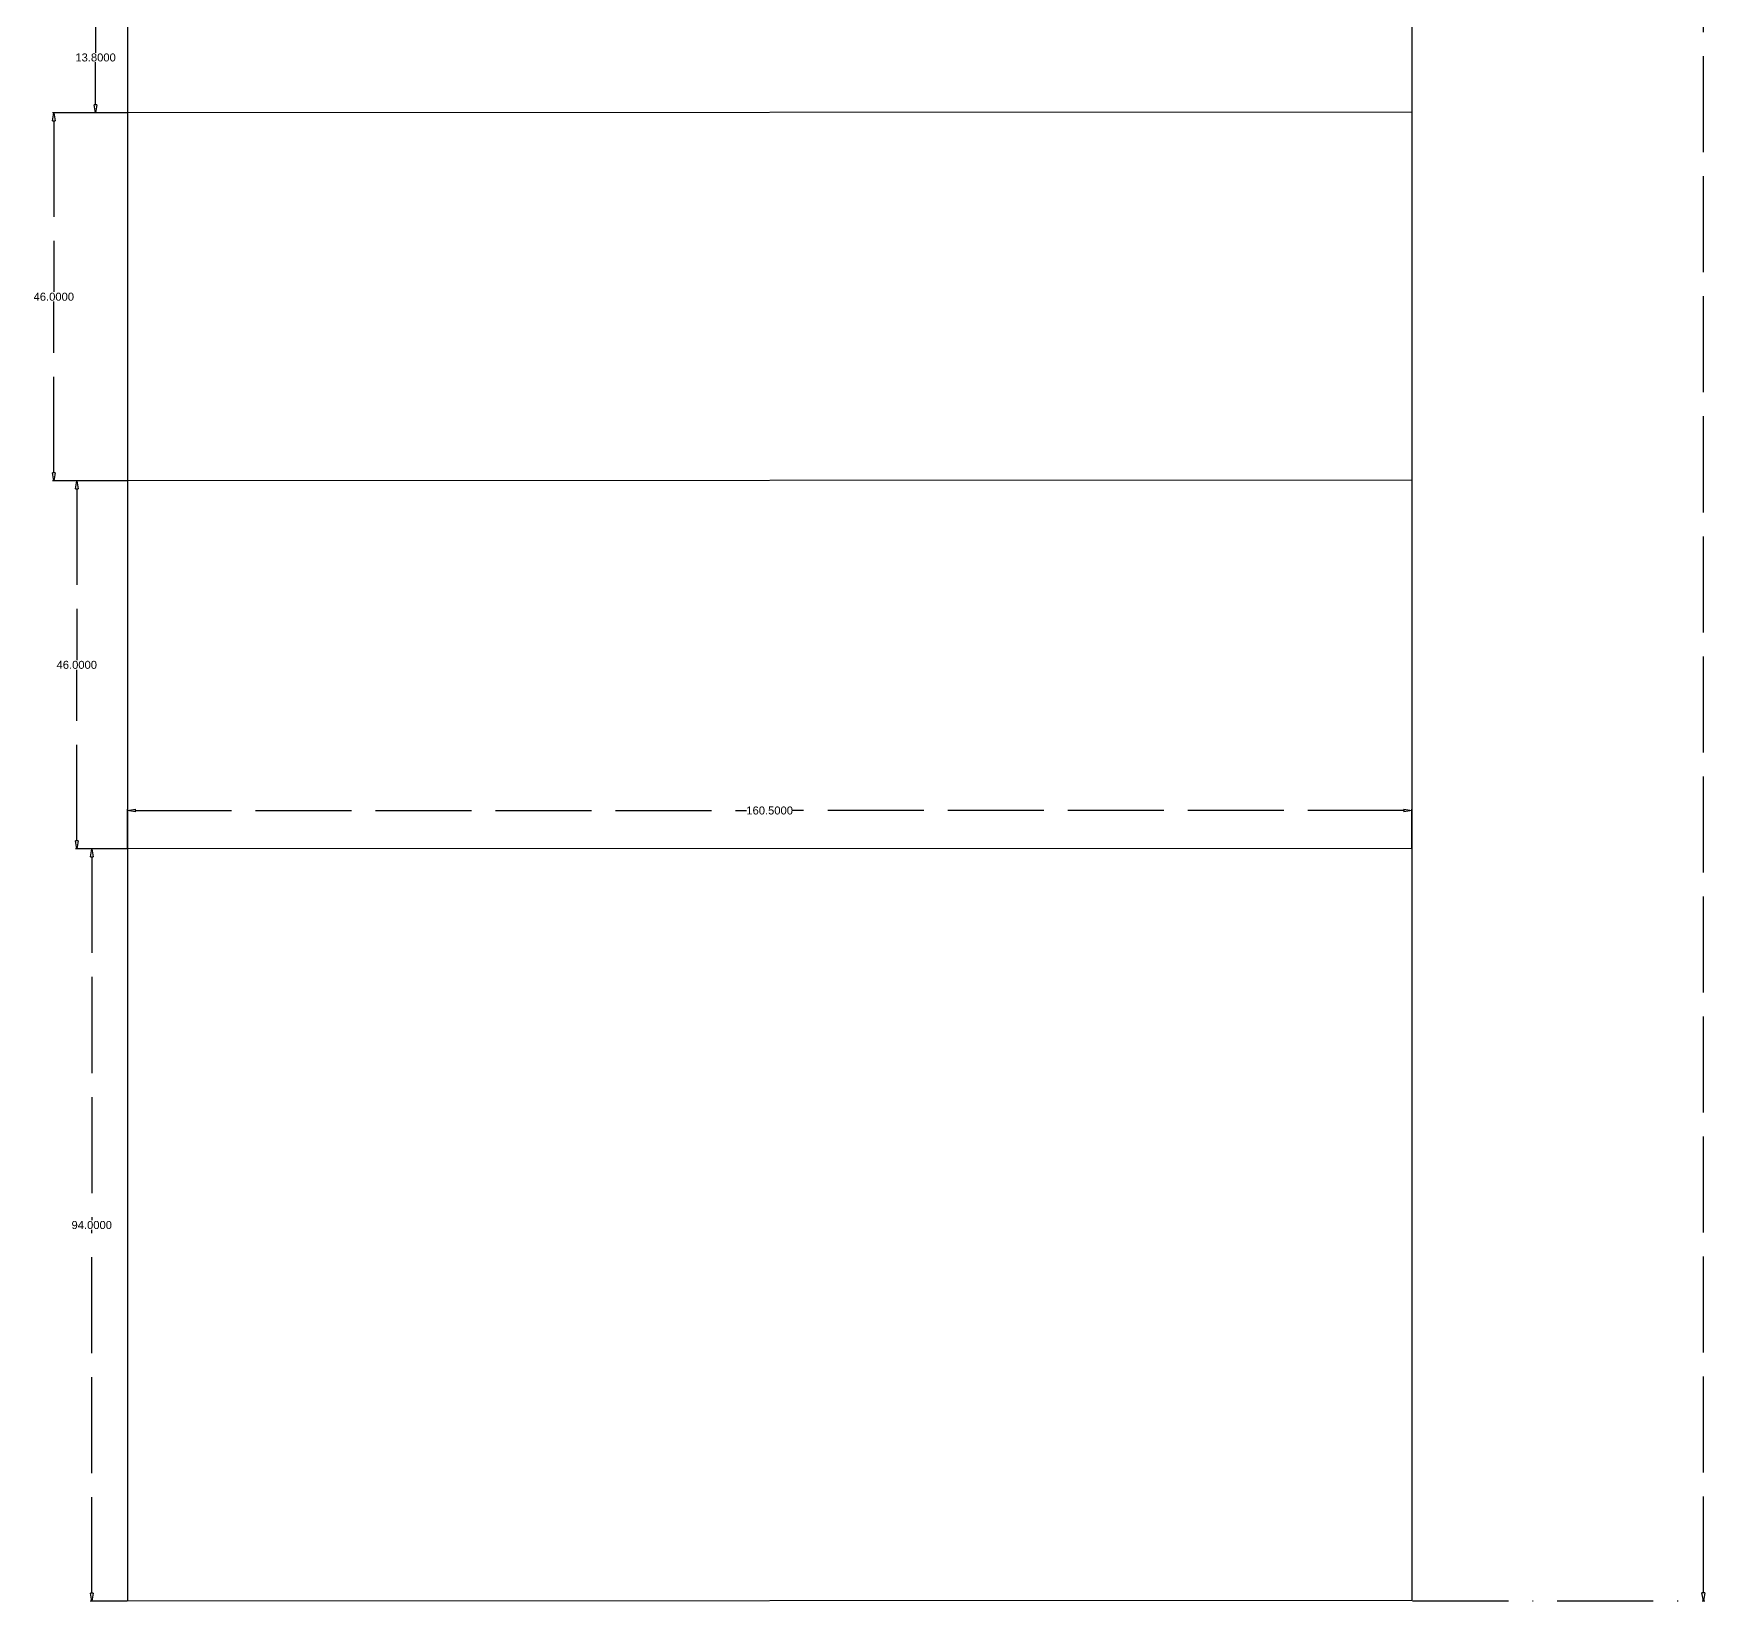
# Model space of a CAD drawing. Header units: inches. Extents: x -92 to 634, y 115 to 566.
# Drawn here: x 362.3 to 573.8, y 171.4 to 367.2 of the extents above; entities that cross this region are included whole.
import ezdxf

# ---------------------------------------------------------------- set-up
doc = ezdxf.new("R2010")
doc.units = ezdxf.units.IN
doc.header["$MEASUREMENT"] = 0
doc.linetypes.add('ACAD_ISO02W100', pattern=[15, 12, -3])
doc.linetypes.add('ACAD_ISO10W100', pattern=[18, 12, -3, 0, -3])
doc.styles.get("Standard").update_dxf_attribs({"font": 'Arial.ttf'})
doc.dimstyles.get("Standard").update_dxf_attribs({"dimtxt": 1, "dimasz": 1, "dimexe": 0.18, "dimexo": 0.0625, "dimgap": 0.09, "dimtad": 0, "dimtih": 1, "dimtoh": 1, "dimdec": 4, "dimzin": 0, "dimdsep": 46, "dimtxsty": 'Standard', "dimblk": 'CLOSEDBLANK', "dimblk1": 'CLOSEDBLANK', "dimblk2": 'CLOSEDBLANK', "dimcen": 0, "dimclrd": 4, "dimclre": 2, "dimadec": 0, "dimazin": 0, "dimtfac": 1, "dimtdec": 4, "dimtofl": 0, "dimtmove": 0, "dimatfit": 3, "dimldrblk": 'CLOSEDBLANK', "dimfxl": 1, "dimtolj": 1, "dimtzin": 0, "dimlwd": -3, "dimlwe": -3, "dimarcsym": 0})

# ---------------------------------------------------------------- blocks, each defined once
blk = doc.blocks.new('_ClosedBlank')
at = {"color": 0, "linetype": 'ByBlock', "lineweight": -2}
for p, q in [((-1, 0.17), (0, 0)), ((-1, 0.17), (-1, -0.17)), ((0, 0), (-1, -0.17))]:
    blk.add_line(p, q, dxfattribs=at)
blk = doc.blocks.new('*D168')
at = {"color": 2, "linetype": 'ACAD_ISO10W100', "lineweight": -3, "transparency": 16777216}
for p, q in [((373.91, 371.17), (369.82, 371.17)), ((373.91, 357.37), (369.82, 357.37))]:
    blk.add_line(p, q, dxfattribs=at)
at = {"color": 4, "linetype": 'ACAD_ISO02W100', "lineweight": -3, "transparency": 16777216}
for p, q in [((370, 370.17), (370, 364.87)), ((370, 358.37), (370, 363.67))]:
    blk.add_line(p, q, dxfattribs=at)
at = {"layer": 'Defpoints', "color": 0, "transparency": 16777216}
for p in [(373.98, 371.17), (370, 357.37), (373.98, 357.37)]:
    blk.add_point(p, dxfattribs=at)
at = {"color": 4, "lineweight": -3, "transparency": 16777216}
for p, rotation in [((370, 371.17), 90), ((370, 357.37), 270)]:
    blk.add_blockref('_ClosedBlank', p, dxfattribs=dict(at, rotation=rotation))
at = {"color": 0, "transparency": 16777216, "insert": (370, 364.27), "char_height": 1, "attachment_point": 5}
blk.add_mtext('\\A1;13.8000', dxfattribs=at)
blk = doc.blocks.new('*D169')
at = {"color": 2, "linetype": 'ACAD_ISO10W100', "lineweight": -3, "transparency": 16777216}
for p, q in [((373.85, 357.37), (364.6, 357.37)), ((373.91, 311.37), (364.6, 311.37))]:
    blk.add_line(p, q, dxfattribs=at)
at = {"color": 4, "linetype": 'ACAD_ISO02W100', "lineweight": -3, "transparency": 16777216}
for p, q in [((364.78, 356.37), (364.78, 334.97)), ((364.78, 312.37), (364.78, 333.77))]:
    blk.add_line(p, q, dxfattribs=at)
at = {"layer": 'Defpoints', "color": 0, "transparency": 16777216}
for p in [(373.91, 357.37), (364.78, 311.37), (373.98, 311.37)]:
    blk.add_point(p, dxfattribs=at)
at = {"color": 4, "lineweight": -3, "transparency": 16777216}
for p, rotation in [((364.78, 357.37), 90), ((364.78, 311.37), 270)]:
    blk.add_blockref('_ClosedBlank', p, dxfattribs=dict(at, rotation=rotation))
at = {"color": 0, "transparency": 16777216, "insert": (364.78, 334.37), "char_height": 1, "attachment_point": 5}
blk.add_mtext('\\A1;46.0000', dxfattribs=at)
blk = doc.blocks.new('*D170')
at = {"color": 2, "linetype": 'ACAD_ISO10W100', "lineweight": -3, "transparency": 16777216}
for p, q in [((373.91, 311.37), (367.47, 311.37)), ((373.91, 265.37), (367.47, 265.37))]:
    blk.add_line(p, q, dxfattribs=at)
at = {"color": 4, "linetype": 'ACAD_ISO02W100', "lineweight": -3, "transparency": 16777216}
for p, q in [((367.65, 310.37), (367.65, 288.97)), ((367.65, 266.37), (367.65, 287.77))]:
    blk.add_line(p, q, dxfattribs=at)
at = {"layer": 'Defpoints', "color": 0, "transparency": 16777216}
for p in [(373.98, 311.37), (367.65, 265.37), (373.98, 265.37)]:
    blk.add_point(p, dxfattribs=at)
at = {"color": 4, "lineweight": -3, "transparency": 16777216}
for p, rotation in [((367.65, 311.37), 90), ((367.65, 265.37), 270)]:
    blk.add_blockref('_ClosedBlank', p, dxfattribs=dict(at, rotation=rotation))
at = {"color": 0, "transparency": 16777216, "insert": (367.65, 288.37), "char_height": 1, "attachment_point": 5}
blk.add_mtext('\\A1;46.0000', dxfattribs=at)
blk = doc.blocks.new('*D171')
at = {"color": 2, "linetype": 'ACAD_ISO10W100', "lineweight": -3, "transparency": 16777216}
for p, q in [((373.91, 265.37), (369.34, 265.37)), ((373.91, 171.37), (369.34, 171.37))]:
    blk.add_line(p, q, dxfattribs=at)
at = {"color": 4, "linetype": 'ACAD_ISO02W100', "lineweight": -3, "transparency": 16777216}
for p, q in [((369.52, 264.37), (369.52, 218.97)), ((369.52, 172.37), (369.52, 217.77))]:
    blk.add_line(p, q, dxfattribs=at)
at = {"layer": 'Defpoints', "color": 0, "transparency": 16777216}
for p in [(373.98, 265.37), (369.52, 171.37), (373.98, 171.37)]:
    blk.add_point(p, dxfattribs=at)
at = {"color": 4, "lineweight": -3, "transparency": 16777216}
for p, rotation in [((369.52, 265.37), 90), ((369.52, 171.37), 270)]:
    blk.add_blockref('_ClosedBlank', p, dxfattribs=dict(at, rotation=rotation))
at = {"color": 0, "transparency": 16777216, "insert": (369.52, 218.37), "char_height": 1, "attachment_point": 5}
blk.add_mtext('\\A1;94.0000', dxfattribs=at)
blk = doc.blocks.new('*D172')
at = {"color": 2, "linetype": 'ACAD_ISO10W100', "lineweight": -3, "transparency": 16777216}
for p, q in [((373.98, 265.43), (373.98, 270.35)), ((534.48, 265.5), (534.48, 270.35))]:
    blk.add_line(p, q, dxfattribs=at)
at = {"color": 4, "linetype": 'ACAD_ISO02W100', "lineweight": -3, "transparency": 16777216}
for p, q in [((374.98, 270.17), (451.33, 270.17)), ((533.48, 270.17), (457.12, 270.17))]:
    blk.add_line(p, q, dxfattribs=at)
at = {"layer": 'Defpoints', "color": 0, "transparency": 16777216}
for p in [(534.48, 270.17), (373.98, 265.37), (534.48, 265.43)]:
    blk.add_point(p, dxfattribs=at)
at = {"color": 4, "lineweight": -3, "transparency": 16777216, "rotation": 180}
blk.add_blockref('_ClosedBlank', (373.98, 270.17), dxfattribs=at)
at = {"color": 4, "lineweight": -3, "transparency": 16777216}
blk.add_blockref('_ClosedBlank', (534.48, 270.17), dxfattribs=at)
at = {"color": 0, "transparency": 16777216, "insert": (454.23, 270.17), "char_height": 1, "attachment_point": 5}
blk.add_mtext('\\A1;160.5000', dxfattribs=at)
blk = doc.blocks.new('*D173')
at = {"color": 2, "linetype": 'ACAD_ISO10W100', "lineweight": -3, "transparency": 16777216}
for p, q in [((534.54, 565.97), (571.08, 565.97)), ((534.54, 171.43), (571.08, 171.43))]:
    blk.add_line(p, q, dxfattribs=at)
at = {"color": 4, "linetype": 'ACAD_ISO02W100', "lineweight": -3, "transparency": 16777216}
for p, q in [((570.9, 564.97), (570.9, 369.3)), ((570.9, 172.43), (570.9, 368.11))]:
    blk.add_line(p, q, dxfattribs=at)
at = {"layer": 'Defpoints', "color": 0, "transparency": 16777216}
for p in [(534.48, 565.97), (534.48, 171.43), (570.9, 171.43)]:
    blk.add_point(p, dxfattribs=at)
at = {"color": 4, "lineweight": -3, "transparency": 16777216}
for p, rotation in [((570.9, 565.97), 90), ((570.9, 171.43), 270)]:
    blk.add_blockref('_ClosedBlank', p, dxfattribs=dict(at, rotation=rotation))
at = {"color": 0, "transparency": 16777216, "insert": (570.9, 368.7), "char_height": 1, "attachment_point": 5}
blk.add_mtext('\\A1;394.5375', dxfattribs=at)

msp = doc.modelspace()

# ---------------------------------------------------------------- linework, layer by layer
for p, q in [((373.97569, 371.17159), (373.97569, 357.37159)), ((534.47569, 371.23409), (534.47569, 357.43409)), ((534.47569, 357.43409), (373.97569, 357.37159)), ((534.47569, 357.43409), (534.47569, 352.83409)), ((373.97569, 357.37159), (373.97569, 311.37159)), ((373.97569, 357.37159), (373.97569, 311.37159)), ((534.47569, 352.83409), (534.47569, 311.43409)), ((534.47569, 311.43409), (373.97569, 311.37159)), ((373.97569, 311.37159), (373.97569, 265.37159)), ((534.47569, 311.43409), (534.47569, 265.43409)), ((534.47569, 265.43409), (373.97569, 265.37159)), ((373.97569, 265.37159), (373.97569, 171.37159)), ((534.47569, 265.43409), (534.47569, 171.43409)), ((534.47569, 171.43409), (373.97569, 171.37159))]:
    msp.add_line(p, q)

# ---------------------------------------------------------------- dimensions: what is measured, and where the dimension line sits
for base, p1, p2, picture, middle in [((570.8967, 171.43409), (534.47569, 565.97159), (534.47569, 171.43409), '*D173', (570.8967, 368.70284)), ((370.00451, 357.37159), (373.97569, 371.17159), (373.97569, 357.37159), '*D168', (370.00451, 364.27159)), ((364.77832, 311.37159), (373.91319, 357.37159), (373.97569, 311.37159), '*D169', (364.77832, 334.37159)), ((367.64727, 265.37159), (373.97569, 311.37159), (373.97569, 265.37159), '*D170', (367.64727, 288.37159)), ((369.52409, 171.37159), (373.97569, 265.37159), (373.97569, 171.37159), '*D171', (369.52409, 218.37159))]:
    dim = msp.add_linear_dim(base=base, p1=p1, p2=p2, angle=90, dimstyle='Standard')
    dim.commit()
    dim.dimension.update_dxf_attribs({"geometry": picture, "text_midpoint": middle})
dim = msp.add_linear_dim(base=(534.47569, 270.17042), p1=(373.97569, 265.37159), p2=(534.47569, 265.43409), dimstyle='Standard')
dim.commit()
dim.dimension.update_dxf_attribs({"geometry": '*D172', "text_midpoint": (454.22569, 270.17042)})

doc.saveas('drawing.dxf')
